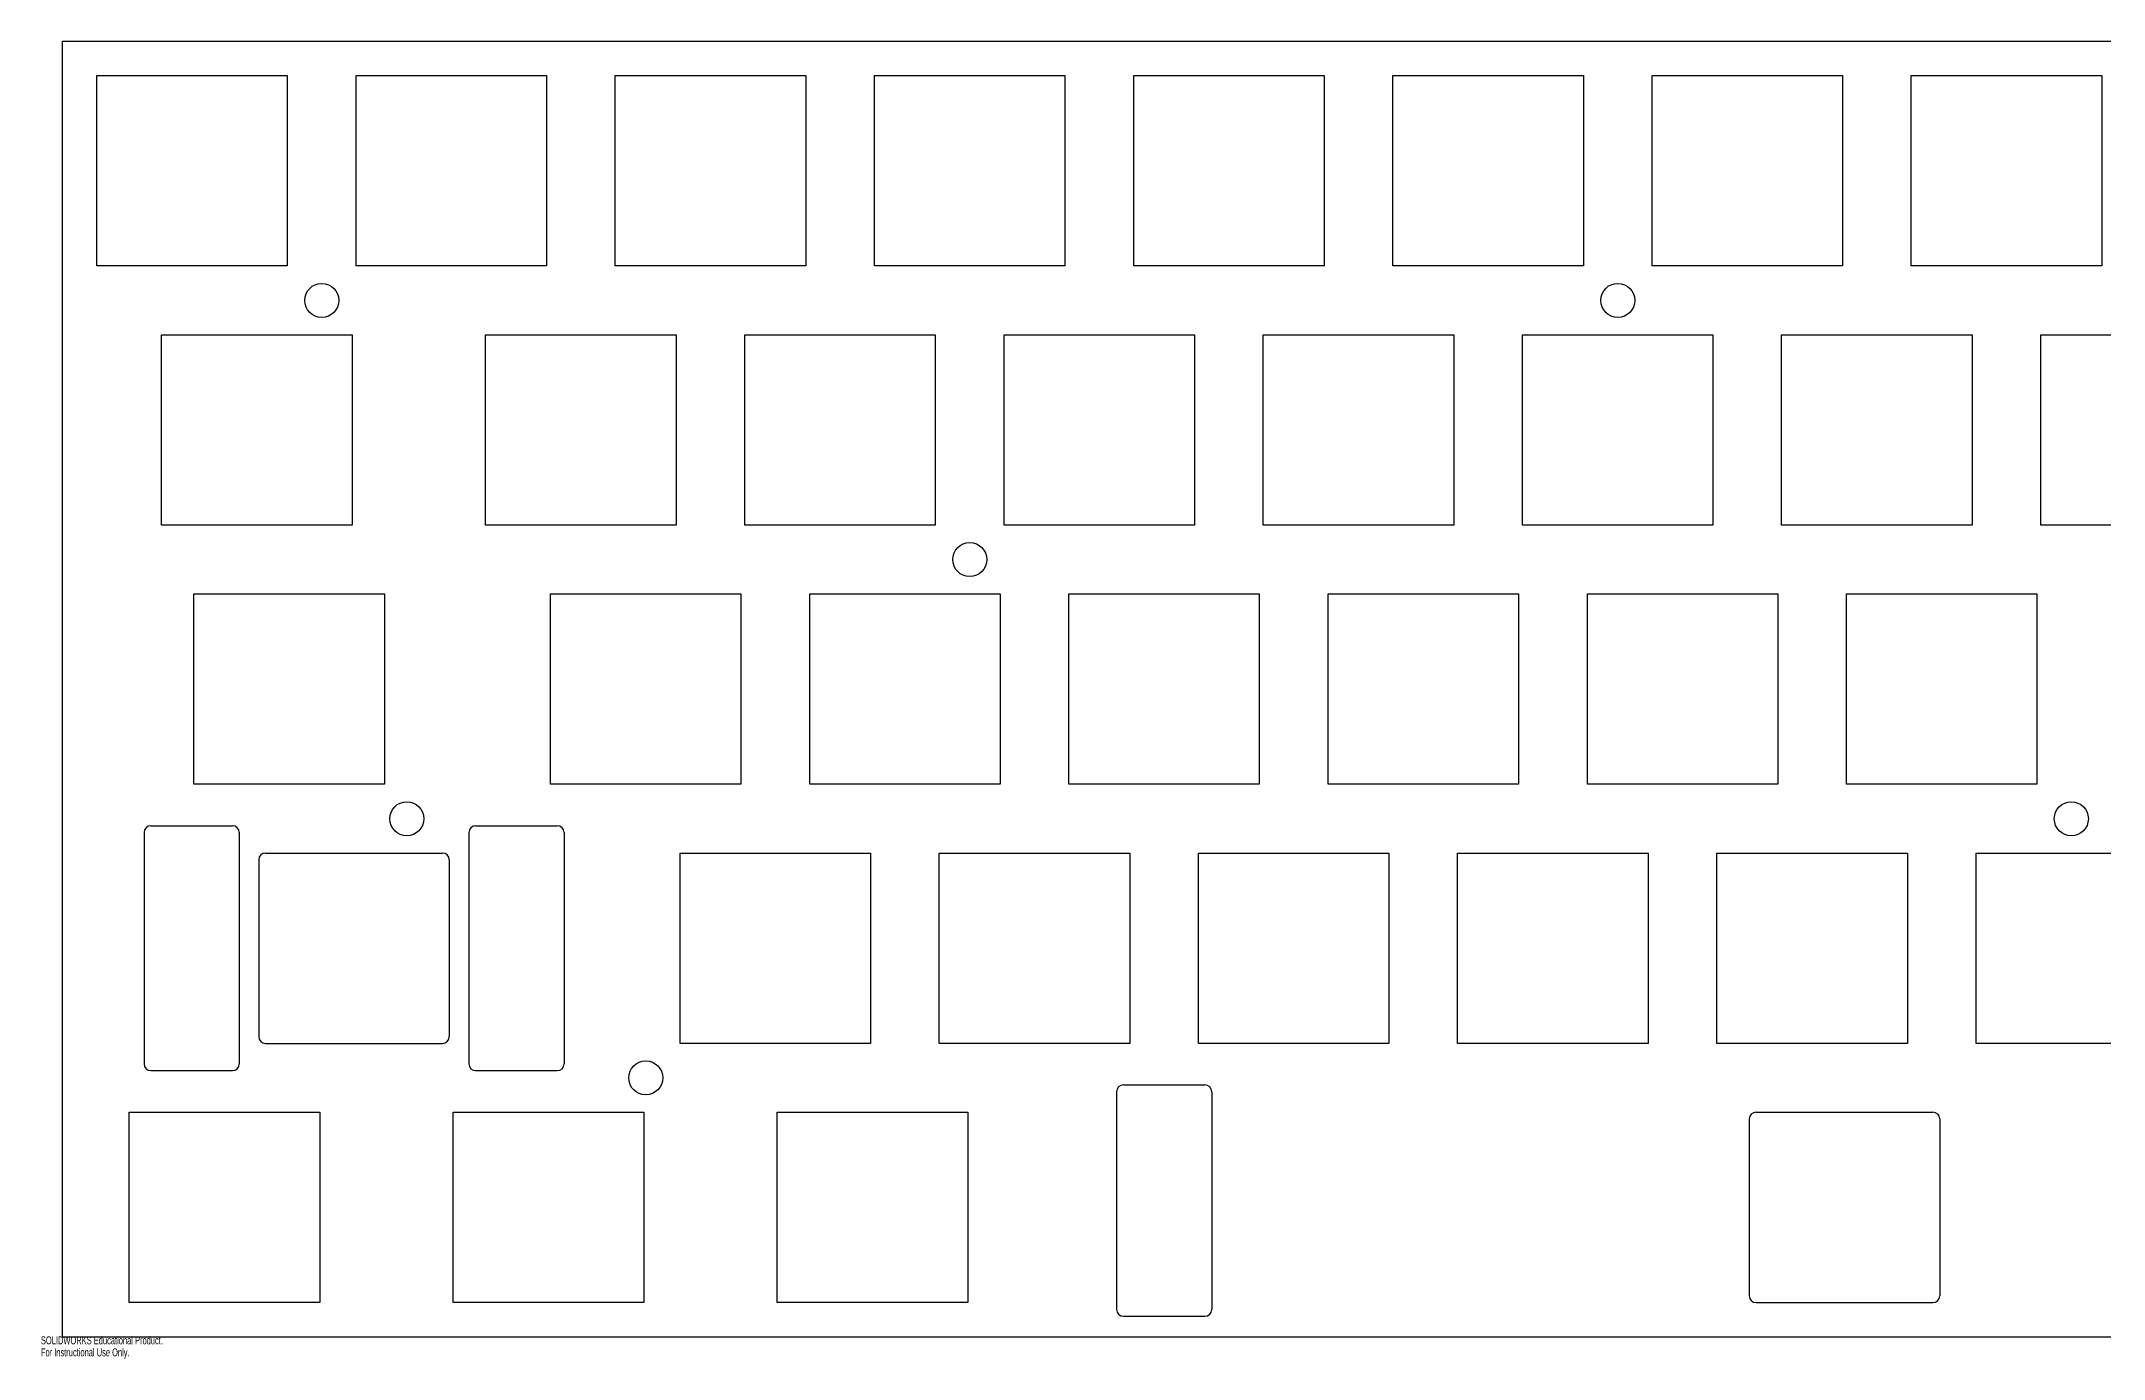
# Model space of a CAD drawing. Header units: inches. Extents: x 0 to 306, y 0 to 97.
# Drawn here: x 0 to 151.6, y 0 to 96.8 of the extents above; entities that cross this region are included whole.
import ezdxf

# ---------------------------------------------------------------- set-up
doc = ezdxf.new("R2010")
doc.units = ezdxf.units.IN
doc.header["$MEASUREMENT"] = 0
doc.layers.add('SLD-0', color=179, linetype='Continuous')
doc.layers.add('SLD-0_0', color=179, linetype='Continuous')
doc.styles.add('SLDTEXTSTYLE0', font='TXT', dxfattribs={"width": 0.7})

msp = doc.modelspace()

# ---------------------------------------------------------------- linework, layer by layer
at = {"layer": 'SLD-0', "color": 179}
for p, q in [((4.11, 94.32), (18.11, 94.32)), ((4.11, 80.32), (4.11, 94.32)), ((18.11, 94.32), (18.11, 80.32)), ((23.16, 94.32), (37.16, 94.32)), ((23.16, 80.32), (23.16, 94.32)), ((37.16, 94.32), (37.16, 80.32)), ((42.21, 94.32), (56.21, 94.32)), ((42.21, 80.32), (42.21, 94.32)), ((56.21, 94.32), (56.21, 80.32)), ((61.26, 94.32), (75.26, 94.32)), ((61.26, 80.32), (61.26, 94.32)), ((75.26, 94.32), (75.26, 80.32)), ((80.31, 94.32), (94.31, 94.32)), ((80.31, 80.32), (80.31, 94.32)), ((94.31, 94.32), (94.31, 80.32)), ((99.36, 94.32), (113.36, 94.32)), ((99.36, 80.32), (99.36, 94.32)), ((113.36, 94.32), (113.36, 80.32)), ((118.41, 94.32), (132.41, 94.32)), ((118.41, 80.32), (118.41, 94.32)), ((132.41, 94.32), (132.41, 80.32)), ((137.46, 94.32), (151.46, 94.32)), ((137.46, 80.32), (137.46, 94.32)), ((151.46, 94.32), (151.46, 80.32)), ((18.11, 80.32), (4.11, 80.32)), ((37.16, 80.32), (23.16, 80.32)), ((56.21, 80.32), (42.21, 80.32)), ((75.26, 80.32), (61.26, 80.32)), ((94.31, 80.32), (80.31, 80.32)), ((113.36, 80.32), (99.36, 80.32)), ((132.41, 80.32), (118.41, 80.32)), ((151.46, 80.32), (137.46, 80.32)), ((8.87, 75.27), (22.87, 75.27)), ((8.87, 61.27), (8.87, 75.27)), ((22.87, 75.27), (22.87, 61.27)), ((32.68, 75.27), (46.68, 75.27)), ((32.68, 61.27), (32.68, 75.27)), ((46.68, 75.27), (46.68, 61.27)), ((51.73, 75.27), (65.73, 75.27)), ((51.73, 61.27), (51.73, 75.27)), ((65.73, 75.27), (65.73, 61.27)), ((70.78, 75.27), (84.78, 75.27)), ((70.78, 61.27), (70.78, 75.27)), ((84.78, 75.27), (84.78, 61.27)), ((89.83, 75.27), (103.83, 75.27)), ((89.83, 61.27), (89.83, 75.27)), ((103.83, 75.27), (103.83, 61.27)), ((108.88, 75.27), (122.88, 75.27)), ((108.88, 61.27), (108.88, 75.27)), ((122.88, 75.27), (122.88, 61.27)), ((127.93, 75.27), (141.93, 75.27)), ((127.93, 61.27), (127.93, 75.27)), ((141.93, 75.27), (141.93, 61.27)), ((146.98, 75.27), (160.98, 75.27)), ((146.98, 61.27), (146.98, 75.27)), ((22.87, 61.27), (8.87, 61.27)), ((46.68, 61.27), (32.68, 61.27)), ((65.73, 61.27), (51.73, 61.27)), ((84.78, 61.27), (70.78, 61.27)), ((103.83, 61.27), (89.83, 61.27)), ((122.88, 61.27), (108.88, 61.27)), ((141.93, 61.27), (127.93, 61.27)), ((160.98, 61.27), (146.98, 61.27)), ((11.25, 56.22), (25.25, 56.22)), ((11.25, 42.22), (11.25, 56.22)), ((25.25, 56.22), (25.25, 42.22)), ((37.45, 56.22), (51.44, 56.22)), ((37.45, 42.22), (37.45, 56.22)), ((51.44, 56.22), (51.44, 42.22)), ((56.5, 56.22), (70.49, 56.22)), ((56.5, 42.22), (56.5, 56.22)), ((70.49, 56.22), (70.49, 42.22)), ((75.55, 56.22), (89.54, 56.22)), ((75.55, 42.22), (75.55, 56.22)), ((89.54, 56.22), (89.54, 42.22)), ((94.6, 56.22), (108.59, 56.22)), ((94.6, 42.22), (94.6, 56.22)), ((108.59, 56.22), (108.59, 42.22)), ((113.65, 56.22), (127.64, 56.22)), ((113.65, 42.22), (113.65, 56.22)), ((127.64, 56.22), (127.64, 42.22)), ((132.7, 56.22), (146.69, 56.22)), ((132.7, 42.22), (132.7, 56.22)), ((146.69, 56.22), (146.69, 42.22)), ((25.25, 42.22), (11.25, 42.22)), ((51.44, 42.22), (37.45, 42.22)), ((70.49, 42.22), (56.5, 42.22)), ((89.54, 42.22), (75.55, 42.22)), ((108.59, 42.22), (94.6, 42.22)), ((127.64, 42.22), (113.65, 42.22)), ((146.69, 42.22), (132.7, 42.22)), ((46.97, 37.17), (60.97, 37.17)), ((46.97, 23.17), (46.97, 37.17)), ((60.97, 37.17), (60.97, 23.17)), ((66.02, 37.17), (80.02, 37.17)), ((66.02, 23.17), (66.02, 37.17)), ((80.02, 37.17), (80.02, 23.17)), ((85.07, 37.17), (99.07, 37.17)), ((85.07, 23.17), (85.07, 37.17)), ((99.07, 37.17), (99.07, 23.17)), ((104.12, 37.17), (118.12, 37.17)), ((104.12, 23.17), (104.12, 37.17)), ((118.12, 37.17), (118.12, 23.17)), ((123.17, 37.17), (137.17, 37.17)), ((123.17, 23.17), (123.17, 37.17)), ((137.17, 37.17), (137.17, 23.17)), ((142.22, 37.17), (156.22, 37.17)), ((142.22, 23.17), (142.22, 37.17)), ((60.97, 23.17), (46.97, 23.17)), ((80.02, 23.17), (66.02, 23.17)), ((99.07, 23.17), (85.07, 23.17)), ((118.12, 23.17), (104.12, 23.17)), ((137.17, 23.17), (123.17, 23.17)), ((156.22, 23.17), (142.22, 23.17)), ((6.49, 18.12), (20.49, 18.12)), ((6.49, 4.12), (6.49, 18.12)), ((20.49, 18.12), (20.49, 4.12)), ((30.3, 18.12), (44.3, 18.12)), ((30.3, 4.12), (30.3, 18.12)), ((44.3, 18.12), (44.3, 4.12)), ((54.11, 18.12), (68.11, 18.12)), ((54.11, 4.12), (54.11, 18.12)), ((68.11, 18.12), (68.11, 4.12)), ((20.49, 4.12), (6.49, 4.12)), ((44.3, 4.12), (30.3, 4.12)), ((68.11, 4.12), (54.11, 4.12))]:
    msp.add_line(p, q, dxfattribs=at)
at = {"layer": 'SLD-0'}
for p, q in [((7.58, 38.67), (7.58, 21.67)), ((8.08, 39.17), (14.08, 39.17)), ((14.58, 38.67), (14.58, 21.67)), ((31.45, 38.67), (31.45, 21.67)), ((31.95, 39.17), (37.95, 39.17)), ((38.45, 38.67), (38.45, 21.67)), ((16.01, 36.67), (16.01, 23.67)), ((16.51, 37.17), (29.51, 37.17)), ((30.01, 36.67), (30.01, 23.67)), ((16.51, 23.17), (29.51, 23.17)), ((8.08, 21.17), (14.08, 21.17)), ((31.95, 21.17), (37.95, 21.17)), ((79.55, 20.12), (85.55, 20.12)), ((79.05, 19.62), (79.05, 3.62)), ((86.05, 19.62), (86.05, 3.62)), ((125.55, 17.62), (125.55, 4.62)), ((126.05, 18.12), (139.05, 18.12)), ((139.55, 17.62), (139.55, 4.62)), ((79.55, 3.12), (85.55, 3.12)), ((126.05, 4.12), (139.05, 4.12))]:
    msp.add_line(p, q, dxfattribs=at)
for centre in [(20.64, 77.79), (115.89, 77.79), (68.26, 58.74), (26.89, 39.69), (149.22, 39.69), (44.45, 20.64)]:
    msp.add_circle(centre, 1.25, dxfattribs=at)
for centre, start, end in [((8.08, 38.67), 90, 180), ((14.08, 38.67), 0, 90), ((31.95, 38.67), 90, 180), ((37.95, 38.67), 0, 90), ((16.51, 36.67), 90, 180), ((29.51, 36.67), 0, 90), ((16.51, 23.67), 180, 270), ((29.51, 23.67), 270, 0), ((8.08, 21.67), 180, 270), ((14.08, 21.67), 270, 0), ((31.95, 21.67), 180, 270), ((37.95, 21.67), 270, 0), ((79.55, 19.62), 90, 180), ((85.55, 19.62), 0, 90), ((126.05, 17.62), 90, 180), ((139.05, 17.62), 0, 90), ((126.05, 4.62), 180, 270), ((139.05, 4.62), 270, 0), ((79.55, 3.62), 180, 270), ((85.55, 3.62), 270, 0)]:
    msp.add_arc(centre, 0.5, start, end, dxfattribs=at)
at = {"layer": 'SLD-0_0'}
for p, q in [((1.58, 1.59), (1.58, 96.84)), ((1.58, 96.84), (306.38, 96.84)), ((306.38, 1.59), (1.58, 1.59))]:
    msp.add_line(p, q, dxfattribs=at)

# ---------------------------------------------------------------- texts
at = {"color": 7, "linetype": 'Continuous', "char_height": 0.5882, "attachment_point": 1, "style": 'SLDTEXTSTYLE0'}
for s, insert in [('SOLIDWORKS Educational Product.', (0, 1.64)), ('For Instructional Use Only.', (0, 0.76))]:
    msp.add_mtext(s, dxfattribs=dict(at, insert=insert))

doc.saveas('drawing.dxf')
